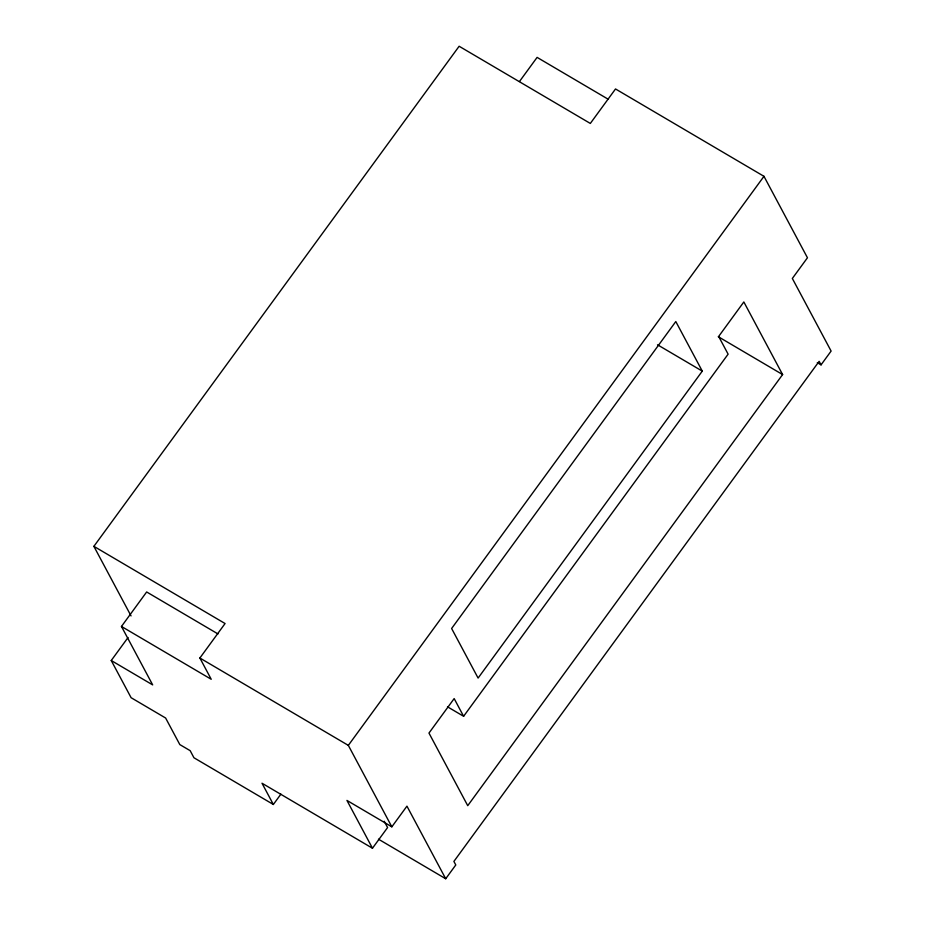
<?xml version="1.0" encoding="UTF-8"?>
<svg xmlns="http://www.w3.org/2000/svg" width="925" height="925" viewBox="0 0 925 925"><rect width="100%" height="100%" fill="white"/><g stroke="black" fill="none" stroke-linecap="round" stroke-linejoin="round"><path stroke-width="1.39" d="M131.038 615.911L93.888 546.34L459.135 46.25L590.323 123.441L615.518 88.962L763.969 176.317L807.456 257.774L792.343 278.46L831.112 351.072L821.042 364.866L817.307 362.669M128.043 637.522L111.243 660.519L152.671 684.893L121.464 626.456L146.659 591.965L217.976 633.937M519.468 81.527L537.101 57.385L608.419 99.357M121.464 626.456L211.224 679.274L199.881 658.022L225.076 623.531L93.888 546.34M111.243 660.519L131.107 697.704L165.621 718.02L179.808 744.579L190.168 750.672L193.949 757.76L273.349 804.484L280.911 794.136M821.042 364.866L819.145 361.328L453.897 861.418L455.782 864.956L445.711 878.75L406.942 806.149L391.83 826.834L348.332 745.377L763.969 176.317M702.283 371.122L478.098 678.071L451.62 628.491L675.805 321.542L702.283 371.122L657.536 344.794M463.61 716.285L728.114 354.159L718.656 336.446L743.839 301.955L782.608 374.567L467.738 805.675L428.969 733.074L454.163 698.583L463.61 716.285L447.515 706.816M273.349 804.484L262.006 783.232L372.474 848.237L387.587 827.551L384.233 821.261M718.228 336.677L782.608 374.567M199.881 658.022L348.332 745.377M391.83 826.834L346.944 800.426L372.474 848.237M378.475 839.183L445.711 878.75"/></g></svg>
